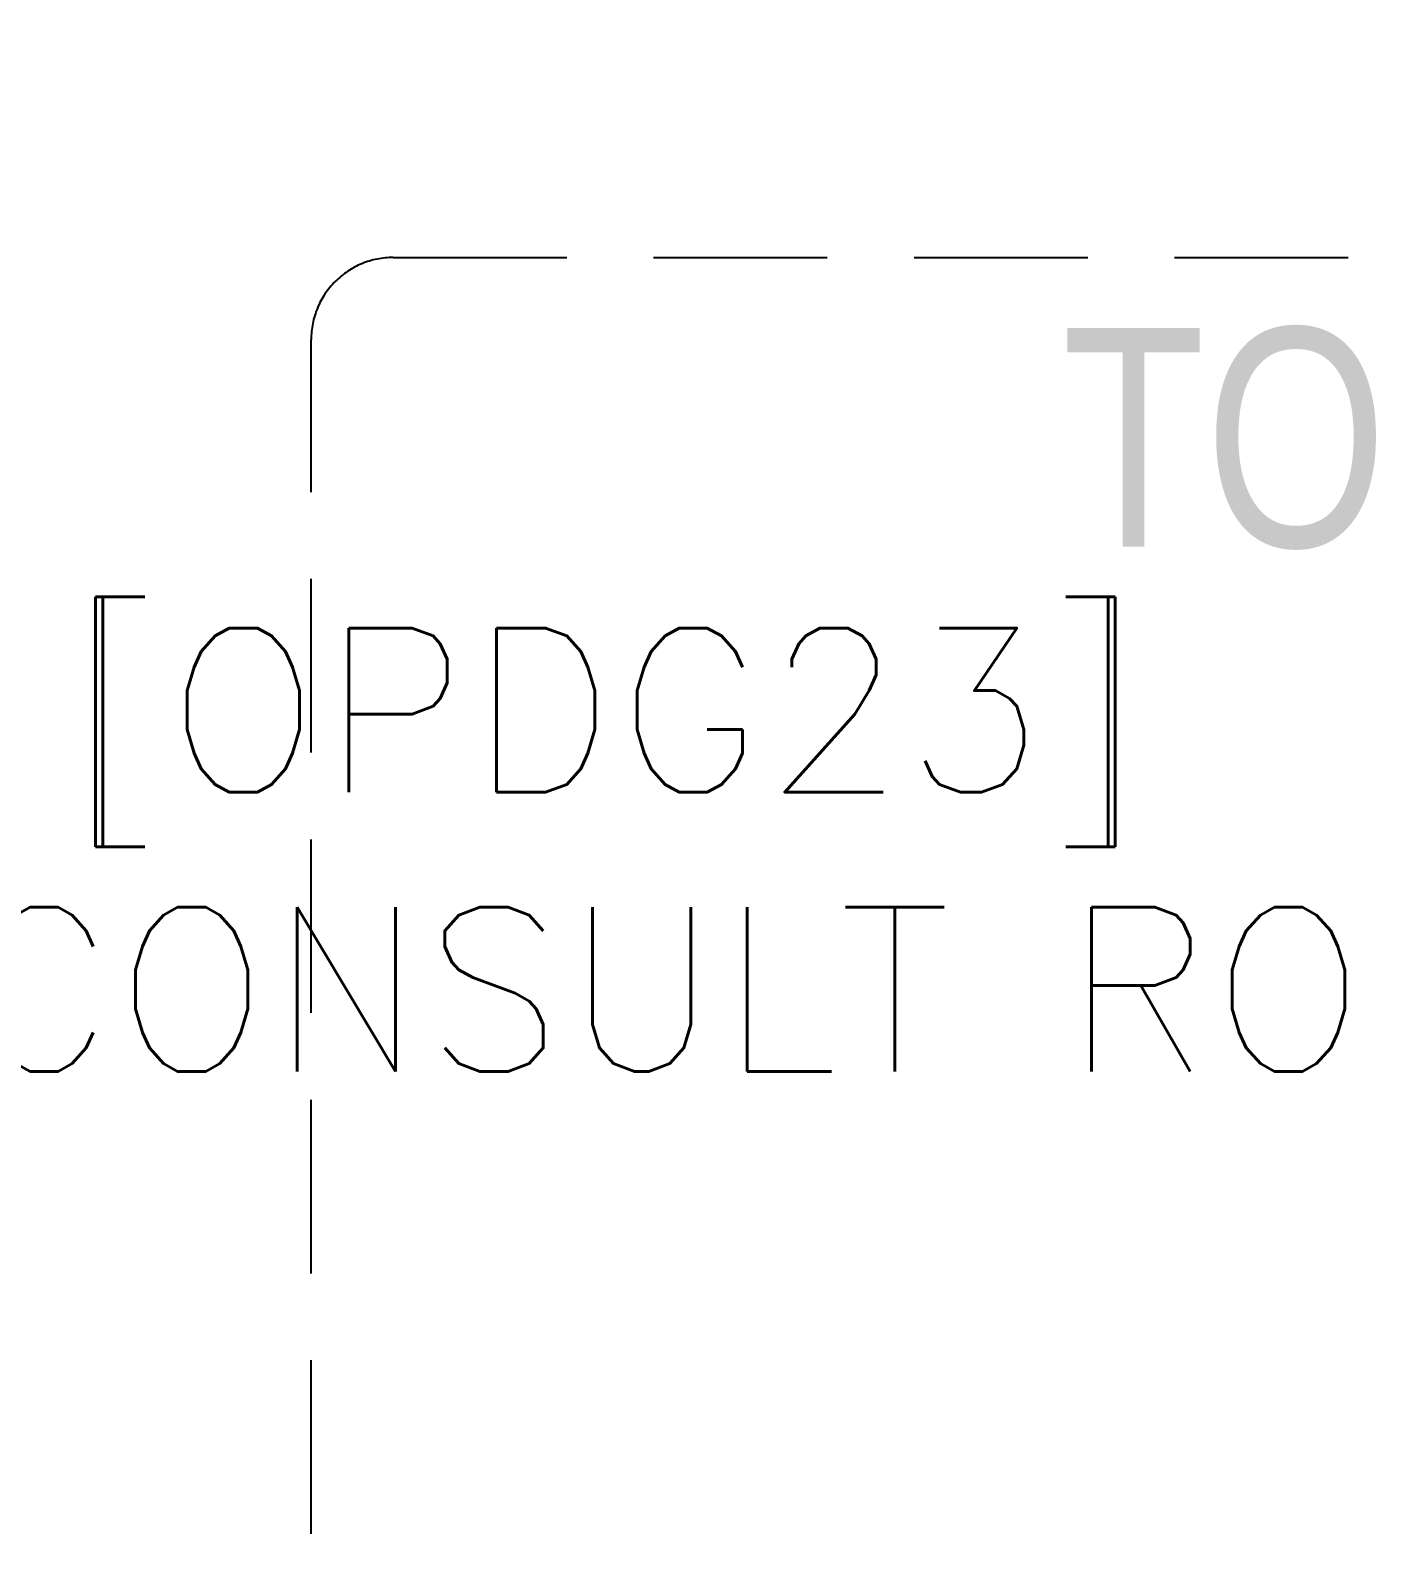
# Model space of a CAD drawing. Header units: inches. Extents: x -12418 to 57169, y -29325 to 19878.
# Drawn here: x 26327 to 27557, y -9238 to -7859 of the extents above; entities that cross this region are included whole.
import ezdxf
from ezdxf import colors
from ezdxf.entities.mleader import LeaderData, LeaderLine
from ezdxf.math import Vec2, Vec3

# ---------------------------------------------------------------- set-up
doc = ezdxf.new("R2010")
doc.units = ezdxf.units.IN
doc.header["$LTSCALE"] = 25
doc.header["$MEASUREMENT"] = 0
doc.linetypes.add('DASHDOT', pattern=[25.4, 12.7, -6.35, 0, -6.35])
doc.linetypes.add('HIDDEN', pattern=[9.525, 6.35, -3.175])
doc.layers.get('0').update_dxf_attribs({"color": 8})
for name, color, linetype, lineweight in [('00-Ground Floor$0$72_EGR_BASE_TEXT', 252, 'Continuous', 5), ('E-LITE-CIRC @ 100', 6, 'Continuous', 25), ('E-LITE-CLNG-CNDT', 6, 'DASHDOT', 35), ('E-POWR-FLOR-CNDT', 6, 'HIDDEN', 25)]:
    doc.layers.add(name, color=color, linetype=linetype, lineweight=lineweight)
doc.styles.add('00-Ground Floor$0$SIMPLEX', font='SIMPLEX.shx', dxfattribs={"height": 150})
doc.styles.add('DC_Simplex', font='SIMPLEX.shx', dxfattribs={"width": 0.7})

# ---------------------------------------------------------------- blocks, each defined once
blk = doc.blocks.new('00-Ground Floor')
at = {"layer": '00-Ground Floor$0$72_EGR_BASE_TEXT', "char_height": 150, "attachment_point": 2, "style": '00-Ground Floor$0$SIMPLEX'}
for s, insert in [('[OPDG23]', (26852.5, -8405.5, 0)), ('CARDIAC CONSULT ROOM/STRESS TEST', (27316.4, -8660.8, 0))]:
    blk.add_mtext(s, dxfattribs=dict(at, insert=insert))
blk = doc.blocks.new('ARR0W')
at = {"color": 45}
blk.add_ellipse((0, 0), major_axis=(0.4, 0), ratio=0.4, dxfattribs=at)
at = {"color": 45, "ltscale": 0.5}
blk.add_solid([(-1.4, 0.1667), (-0.4, 0), (-1.4, -0.1667)], dxfattribs=at)

msp = doc.modelspace()

# ---------------------------------------------------------------- linework, layer by layer
at = {"layer": 'E-POWR-FLOR-CNDT', "elevation": 0}
msp.add_lwpolyline([(26459.7, -9833.7), (26583.5, -9709.9), (26583.5, -8141.7, -0.414214), (26658.5, -8066.7), (29202, -8066.7), (29328.8, -7939.8)], format="xyb", dxfattribs=at)

# ---------------------------------------------------------------- block references
at = {"layer": 'E-LITE-CLNG-CNDT'}
msp.add_blockref('00-Ground Floor', (0, 0), dxfattribs=at)

# ---------------------------------------------------------------- leaders
at = {"layer": 'E-LITE-CIRC @ 100'}
ml = msp.add_multileader_mtext('Standard', dxfattribs=at)
ml.set_content('{\\Fdc_el_romans|c0;\\W0.8;TO\\Fromans|c0; \\Fsimplex|c0;UPP-GF/S10}', color=256, style='DC_Simplex')
ml.set_leader_properties()
ml.set_arrow_properties(name='ARR0W')
ml.build(insert=Vec2(0, 0))
ml.multileader.update_dxf_attribs({"dogleg_length": 200, "arrow_head_size": 140, "scale": 100})
ctx = ml.context
ctx.base_point, ctx.scale, ctx.char_height, ctx.arrow_head_size, ctx.landing_gap_size, ctx.plane_origin, ctx.plane_x_axis, ctx.plane_y_axis = Vec3(25047.4, -7602.3, 0), 100, 200, 140, 140, Vec3(43072, -10860.5, 0), Vec3(1, 0.000001, 0), Vec3(-0.000001, 1, 0)
notes = []
notes.append((ctx, [(0, (1, 1, 0), (24938.7, -7602.3, 0), (1, 0.000001, 0), 108.8, [(0, [(24232.3, -5940.7, 0)], 0, [])])]))
ctx.mtext.insert, ctx.mtext.text_direction, ctx.mtext.rotation, ctx.mtext.flow_direction = Vec3(25187.4, -7469, 0), Vec3(1, 0.000001, 0), 0.000001, 5
ml = msp.add_multileader_mtext('Standard', dxfattribs=at)
ml.set_content('{\\Fdc_el_romans|c0;\\W0.8;TO\\Fromans|c0; \\Fsimplex|c0;PP-G\\Fdc_el_romans|c0;F\\Fsimplex|c0;/M35}', color=256, style='DC_Simplex')
ml.set_leader_properties()
ml.set_arrow_properties(name='ARR0W')
ml.build(insert=Vec2(0, 0))
ml.multileader.update_dxf_attribs({"dogleg_length": 200, "arrow_head_size": 140, "scale": 100})
ctx = ml.context
ctx.base_point, ctx.scale, ctx.char_height, ctx.arrow_head_size, ctx.landing_gap_size, ctx.plane_origin, ctx.plane_x_axis, ctx.plane_y_axis = Vec3(26978.1, -8264.5, 0), 100, 200, 140, 140, Vec3(40037.3, -12925.5, 0), Vec3(1, 0.000001, 0), Vec3(-0.000001, 1, 0)
ctx.text_align_type = 2
notes.append((ctx, [(1, (1, 1, 0), (29256.4, -8264.5, 0), (-1, -0.000001, 0), 108.8, [(0, [(29451.6, -8473.2, 0)], 0, [])])]))
ctx.mtext.insert, ctx.mtext.text_direction, ctx.mtext.rotation, ctx.mtext.alignment, ctx.mtext.flow_direction = Vec3(29007.7, -8131.2, 0), Vec3(1, 0.000001, 0), 0.000001, 3, 5
for ctx, leaders in notes:
    for number, flags, end, landing, length, lines in leaders:
        leader = LeaderData()
        leader.index, (leader.has_last_leader_line, leader.has_dogleg_vector, leader.attachment_direction) = number, flags
        leader.last_leader_point, leader.dogleg_vector, leader.dogleg_length = Vec3(end), Vec3(landing), length
        for number, points, colour, breaks in lines:
            line = LeaderLine()
            line.index, line.vertices, line.color, line.breaks = number, Vec3.list(points), colors.encode_raw_color(colour), breaks
            leader.lines.append(line)
        ctx.leaders.append(leader)

doc.saveas('drawing.dxf')
